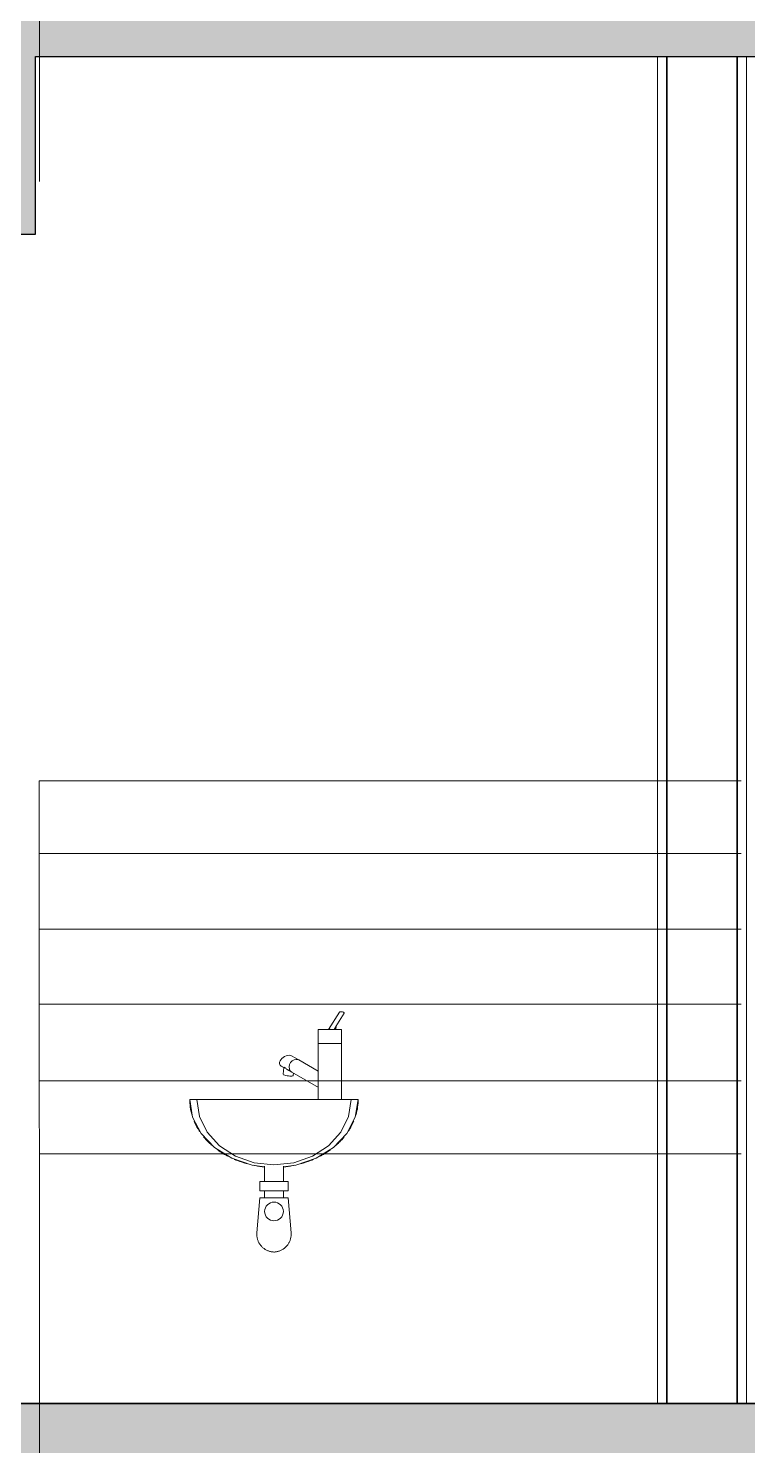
# Model space of a CAD drawing. Header units: millimetres. Extents: x 1373 to 40779, y 1939 to 6439.
# Drawn here: x 24312.8 to 24466.6, y 4466.8 to 4769.8 of the extents above; entities that cross this region are included whole.
import ezdxf

# ---------------------------------------------------------------- set-up
doc = ezdxf.new("R2010")
doc.units = ezdxf.units.MM
for name, color, linetype, lineweight in [('A-AREA-IDEN', 2, 'Continuous', 18), ('A-DETL', 6, 'Continuous', 30), ('A-DETL-GENF', 92, 'Continuous', 18), ('A-FLOR-FNSH', 192, 'Continuous', 35), ('A-WALL', 20, 'Continuous', 9), ('A-WALL-FNSH', 113, 'Continuous', 18), ('P-SANR-FIXT', 6, 'Continuous', 18), ('YAZI', 2, 'Continuous', 18)]:
    doc.layers.add(name, color=color, linetype=linetype, lineweight=lineweight)

# ---------------------------------------------------------------- blocks, each defined once
blk = doc.blocks.new('A$Cb0e8746a')
at = {"layer": 'YAZI', "linetype": 'Continuous', "lineweight": 0}
for p, q in [((0.02, 171.86), (150.05, 171.86)), ((0.02, 171.86), (0.09, 0)), ((150.05, 156.33), (0.02, 156.33)), ((150.05, 140.15), (0.02, 140.15)), ((150.05, 124.15), (0.02, 124.15)), ((150.05, 107.74), (0.02, 107.74)), ((150.05, 92.15), (0, 92.15))]:
    blk.add_line(p, q, dxfattribs=at)

msp = doc.modelspace()

# ---------------------------------------------------------------- hatches: boundary and pattern name
at = {"layer": 'A-DETL-GENF'}
h = msp.add_hatch(dxfattribs=at)
h.set_pattern_fill('ANSI33', color=153, style=0)
h.set_pattern_definition([(45, (-4726.611, 6394.9317), (-4.490128, 4.490128), []), (45, (-4722.121, 6394.9317), (-4.490128, 4.490128), [3.175, -1.5875])])
h.paths.add_polyline_path([(24984.31, 3275.76), (24984.31, 5063.76), (25234.31, 5063.76), (25234.31, 5025.76), (25259.31, 5025.76), (25259.31, 5063.76), (25834.6, 5063.76), (25834.6, 5025.76), (25859.6, 5025.76), (25859.6, 5063.76), (26040.63, 5063.76), (26040.63, 5075.76), (25234.31, 5075.76), (24984.31, 5075.76), (24984.31, 5240.76), (24744.31, 5240.76), (24744.31, 5075.76), (23644.59, 5075.76), (23644.59, 5063.76), (23774.59, 5063.76), (23774.59, 5025.76), (23799.59, 5025.76), (23799.59, 5063.76), (24289.31, 5063.76), (24289.31, 5025.76), (24314.31, 5025.76), (24314.31, 5063.76), (24744.31, 5063.76), (24744.31, 4775.76), (23674.32, 4775.76), (23674.32, 4763.76), (23774.59, 4763.76), (23774.59, 4725.76), (23799.59, 4725.76), (23799.59, 4763.76), (24289.31, 4763.76), (24289.31, 4725.76), (24314.31, 4725.76), (24314.31, 4763.76), (24744.31, 4763.76), (24744.31, 4475.76), (23674.32, 4475.76), (23674.32, 4463.76), (23774.59, 4463.76), (23774.59, 4425.76), (23799.59, 4425.76), (23799.59, 4463.76), (24289.31, 4463.76), (24289.31, 4425.76), (24314.31, 4425.76), (24314.31, 4463.76), (24744.31, 4463.76), (24744.31, 4175.76), (23674.32, 4175.76), (23674.32, 4163.76), (23774.59, 4163.76), (23774.59, 4125.76), (23799.59, 4125.76), (23799.59, 4163.76), (24289.31, 4163.76), (24289.31, 4125.76), (24314.31, 4125.76), (24314.31, 4163.76), (24744.31, 4163.76), (24744.31, 3875.76), (23674.32, 3875.76), (23674.32, 3863.76), (23774.59, 3863.76), (23774.59, 3825.76), (23799.59, 3825.76), (23799.59, 3863.76), (24289.31, 3863.76), (24289.31, 3825.76), (24314.31, 3825.76), (24314.31, 3863.76), (24744.31, 3863.76), (24744.31, 3575.76), (23774.59, 3575.76), (23774.59, 3545.76), (23474.27, 3545.76), (23474.28, 3275.76), (23474.28, 3245.76), (23774.59, 3245.76), (23774.59, 3215.76), (24744.31, 3215.76), (24744.31, 3085.76), (24984.31, 3085.76), (24984.31, 3215.76), (25859.6, 3215.76), (25909.6, 3215.76), (25909.6, 3275.76), (25859.6, 3275.76), (25859.6, 3575.76), (25835.46, 3575.76), (25234.31, 3575.76), (25234.31, 3525.76), (25259.31, 3525.76), (25259.31, 3563.76), (25835.46, 3563.76), (25835.46, 3275.76)])
h.paths.add_polyline_path([(24959.31, 3125.76), (24769.31, 3125.76), (24769.31, 3275.76), (24769.31, 5225.76), (24959.31, 5225.76), (24959.31, 4775.76), (24959.31, 3275.76)], flags=16)
h.paths.add_polyline_path([(24744.31, 3275.76), (23499.27, 3275.76), (23499.27, 3531.13), (23774.59, 3531.13), (23799.59, 3530.13), (23799.59, 3563.76), (24289.31, 3563.76), (24289.31, 3525.76), (24314.31, 3525.76), (24314.31, 3563.76), (24744.31, 3563.76)], flags=16)

# ---------------------------------------------------------------- linework, layer by layer
at = {"layer": 'A-DETL'}
for points in [[(23674.32, 4775.76), (23674.32, 4763.76), (23774.59, 4763.76), (23774.59, 4725.76), (23799.59, 4725.76), (23799.59, 4763.76), (24289.31, 4763.76), (24289.31, 4725.76), (24314.31, 4725.76), (24314.31, 4763.76), (24744.31, 4763.76)], [(24744.31, 4475.76), (23674.32, 4475.76)]]:
    msp.add_lwpolyline(points, dxfattribs=at)
at = {"layer": 'A-FLOR-FNSH', "color": 250}
msp.add_line((24744.31, 4475.76), (23674.32, 4475.76), dxfattribs=at)
at = {"layer": 'A-WALL', "lineweight": 35}
for p, q in [((24449.31, 4763.76), (24449.31, 4475.76)), ((24464.31, 4763.76), (24464.31, 4475.76))]:
    msp.add_line(p, q, dxfattribs=at)
at = {"layer": 'A-WALL-FNSH', "color": 7, "lineweight": 9}
for p, q in [((24447.31, 4763.76), (24447.31, 4475.76)), ((24466.31, 4475.76), (24466.31, 4763.76))]:
    msp.add_line(p, q, dxfattribs=at)
at = {"layer": 'P-SANR-FIXT', "color": 8}
for p, q in [((24379.29, 4559.44), (24376.98, 4555.76)), ((24378.54, 4556.36), (24380.32, 4559.21)), ((24379.31, 4559.47), (24379.29, 4559.44)), ((24379.36, 4559.49), (24379.31, 4559.47)), ((24379.42, 4559.51), (24379.36, 4559.49)), ((24379.5, 4559.52), (24379.42, 4559.51)), ((24379.59, 4559.53), (24379.5, 4559.52)), ((24379.68, 4559.52), (24379.59, 4559.53)), ((24379.78, 4559.51), (24379.68, 4559.52)), ((24379.89, 4559.49), (24379.78, 4559.51)), ((24379.99, 4559.47), (24379.89, 4559.49)), ((24380.08, 4559.44), (24379.99, 4559.47)), ((24380.16, 4559.4), (24380.08, 4559.44)), ((24380.23, 4559.36), (24380.16, 4559.4)), ((24380.28, 4559.32), (24380.23, 4559.36)), ((24380.32, 4559.29), (24380.28, 4559.32)), ((24380.3, 4559.18), (24380.32, 4559.21)), ((24380.33, 4559.25), (24380.32, 4559.29)), ((24380.32, 4559.21), (24380.33, 4559.25)), ((24374.75, 4555.76), (24374.75, 4552.76)), ((24375.05, 4555.76), (24374.75, 4555.76)), ((24379.75, 4555.76), (24375.05, 4555.76)), ((24378.15, 4555.76), (24378.57, 4556.42)), ((24378.54, 4555.76), (24378.57, 4556.42)), ((24379.75, 4552.76), (24379.75, 4555.76)), ((24374.75, 4552.76), (24375.05, 4552.76)), ((24374.75, 4552.76), (24374.75, 4540.76)), ((24375.05, 4552.76), (24374.75, 4552.76)), ((24375.05, 4552.76), (24379.75, 4552.76)), ((24379.75, 4552.76), (24375.05, 4552.76)), ((24379.75, 4540.76), (24379.75, 4552.76)), ((24366.52, 4548.74), (24366.49, 4548.48)), ((24366.49, 4548.48), (24366.53, 4548.25)), ((24366.62, 4549), (24366.52, 4548.74)), ((24366.53, 4548.25), (24366.65, 4548.06)), ((24366.79, 4549.27), (24366.62, 4549)), ((24366.67, 4548.04), (24366.82, 4547.92)), ((24367.01, 4549.53), (24366.79, 4549.27)), ((24367.28, 4549.76), (24367.01, 4549.53)), ((24367.59, 4549.95), (24367.28, 4549.76)), ((24367.91, 4550.09), (24367.59, 4549.95)), ((24368.24, 4550.18), (24367.91, 4550.09)), ((24368.55, 4550.21), (24368.24, 4550.18)), ((24368.83, 4550.18), (24368.55, 4550.21)), ((24369.06, 4550.09), (24368.83, 4550.18)), ((24370.62, 4549.21), (24369.07, 4550.09)), ((24374.75, 4546.84), (24370.62, 4549.21)), ((24366.82, 4547.92), (24367.51, 4547.52)), ((24366.82, 4547.92), (24367.06, 4547.83)), ((24367.42, 4547.63), (24367.24, 4546.19)), ((24368.31, 4547.07), (24369.13, 4546.6)), ((24369.13, 4546.6), (24374.81, 4543.36)), ((24369.43, 4545.91), (24369.49, 4546.4)), ((24348.81, 4540.76), (24347.31, 4540.76)), ((24347.92, 4537.01), (24347.31, 4540.76)), ((24348.81, 4540.76), (24349.37, 4537.14)), ((24381.81, 4540.76), (24348.81, 4540.76)), ((24381.24, 4537.14), (24381.81, 4540.76)), ((24383.31, 4540.76), (24381.81, 4540.76)), ((24383.31, 4540.76), (24382.69, 4537.01)), ((24349.72, 4533.51), (24347.92, 4537.01)), ((24349.37, 4537.14), (24351.02, 4533.76)), ((24379.6, 4533.76), (24381.24, 4537.14)), ((24382.69, 4537.01), (24380.9, 4533.51)), ((24352.58, 4530.51), (24349.72, 4533.51)), ((24351.02, 4533.76), (24353.64, 4530.86)), ((24376.97, 4530.86), (24379.6, 4533.76)), ((24380.9, 4533.51), (24378.04, 4530.51)), ((24356.31, 4528.2), (24352.58, 4530.51)), ((24353.64, 4530.86), (24357.06, 4528.64)), ((24373.56, 4528.64), (24376.97, 4530.86)), ((24378.04, 4530.51), (24374.31, 4528.2)), ((24360.65, 4526.75), (24356.31, 4528.2)), ((24357.06, 4528.64), (24361.04, 4527.24)), ((24361.04, 4527.24), (24365.31, 4526.76)), ((24365.31, 4526.76), (24369.58, 4527.24)), ((24369.58, 4527.24), (24373.56, 4528.64)), ((24374.31, 4528.2), (24369.97, 4526.75)), ((24363.29, 4526.35), (24360.65, 4526.75)), ((24363.31, 4526.51), (24363.31, 4523.26)), ((24367.31, 4523.26), (24367.31, 4526.51)), ((24369.97, 4526.75), (24367.33, 4526.35)), ((24362.31, 4523.26), (24362.31, 4521.26)), ((24368.31, 4523.26), (24362.31, 4523.26)), ((24368.31, 4521.26), (24362.31, 4521.26)), ((24363.31, 4521.26), (24363.31, 4519.76)), ((24367.31, 4519.76), (24367.31, 4521.26)), ((24368.31, 4521.26), (24368.31, 4523.26)), ((24362.31, 4519.76), (24361.65, 4512.29)), ((24368.31, 4519.76), (24362.31, 4519.76)), ((24368.96, 4512.29), (24368.31, 4519.76)), ((24361.64, 4512.06), (24361.65, 4512.21)), ((24361.64, 4511.9), (24361.64, 4512.06)), ((24361.64, 4511.75), (24361.64, 4511.9)), ((24361.66, 4511.6), (24361.64, 4511.75)), ((24361.65, 4512.21), (24361.65, 4512.29)), ((24368.97, 4511.68), (24368.95, 4511.53)), ((24368.96, 4512.29), (24368.97, 4512.14)), ((24368.97, 4512.14), (24368.98, 4511.98)), ((24368.98, 4511.98), (24368.97, 4511.83)), ((24368.97, 4511.83), (24368.97, 4511.68)), ((24361.67, 4511.45), (24361.66, 4511.6)), ((24361.7, 4511.3), (24361.67, 4511.45)), ((24361.73, 4511.15), (24361.7, 4511.3)), ((24361.76, 4511), (24361.73, 4511.15)), ((24361.8, 4510.85), (24361.76, 4511)), ((24361.85, 4510.71), (24361.8, 4510.85)), ((24361.9, 4510.57), (24361.85, 4510.71)), ((24361.96, 4510.42), (24361.9, 4510.57)), ((24362.02, 4510.29), (24361.96, 4510.42)), ((24362.09, 4510.15), (24362.02, 4510.29)), ((24362.17, 4510.02), (24362.09, 4510.15)), ((24362.25, 4509.89), (24362.17, 4510.02)), ((24362.33, 4509.76), (24362.25, 4509.89)), ((24362.42, 4509.64), (24362.33, 4509.76)), ((24362.52, 4509.52), (24362.42, 4509.64)), ((24362.62, 4509.41), (24362.52, 4509.52)), ((24362.72, 4509.29), (24362.62, 4509.41)), ((24362.83, 4509.19), (24362.72, 4509.29)), ((24362.94, 4509.08), (24362.83, 4509.19)), ((24363.06, 4508.99), (24362.94, 4509.08)), ((24363.18, 4508.89), (24363.06, 4508.99)), ((24363.31, 4508.81), (24363.18, 4508.89)), ((24363.43, 4508.72), (24363.31, 4508.81)), ((24363.56, 4508.64), (24363.43, 4508.72)), ((24363.7, 4508.57), (24363.56, 4508.64)), ((24367.12, 4508.68), (24366.99, 4508.61)), ((24367.25, 4508.76), (24367.12, 4508.68)), ((24367.37, 4508.85), (24367.25, 4508.76)), ((24367.5, 4508.94), (24367.37, 4508.85)), ((24367.61, 4509.04), (24367.5, 4508.94)), ((24367.73, 4509.14), (24367.61, 4509.04)), ((24367.84, 4509.24), (24367.73, 4509.14)), ((24367.95, 4509.35), (24367.84, 4509.24)), ((24368.05, 4509.46), (24367.95, 4509.35)), ((24368.15, 4509.58), (24368.05, 4509.46)), ((24368.24, 4509.7), (24368.15, 4509.58)), ((24368.33, 4509.83), (24368.24, 4509.7)), ((24368.41, 4509.96), (24368.33, 4509.83)), ((24368.49, 4510.09), (24368.41, 4509.96)), ((24368.56, 4510.22), (24368.49, 4510.09)), ((24368.62, 4510.36), (24368.56, 4510.22)), ((24368.69, 4510.5), (24368.62, 4510.36)), ((24368.74, 4510.64), (24368.69, 4510.5)), ((24368.79, 4510.78), (24368.74, 4510.64)), ((24368.83, 4510.93), (24368.79, 4510.78)), ((24368.87, 4511.08), (24368.83, 4510.93)), ((24368.9, 4511.23), (24368.87, 4511.08)), ((24368.93, 4511.38), (24368.9, 4511.23)), ((24368.95, 4511.53), (24368.93, 4511.38)), ((24363.84, 4508.5), (24363.7, 4508.57)), ((24363.97, 4508.44), (24363.84, 4508.5)), ((24364.12, 4508.39), (24363.97, 4508.44)), ((24364.26, 4508.34), (24364.12, 4508.39)), ((24364.41, 4508.29), (24364.26, 4508.34)), ((24364.55, 4508.25), (24364.41, 4508.29)), ((24364.7, 4508.22), (24364.55, 4508.25)), ((24364.85, 4508.19), (24364.7, 4508.22)), ((24365, 4508.17), (24364.85, 4508.19)), ((24365.16, 4508.16), (24365, 4508.17)), ((24365.31, 4508.15), (24365.16, 4508.16)), ((24365.39, 4508.15), (24365.31, 4508.15)), ((24365.54, 4508.16), (24365.39, 4508.15)), ((24365.69, 4508.18), (24365.54, 4508.16)), ((24365.84, 4508.21), (24365.69, 4508.18)), ((24365.99, 4508.24), (24365.84, 4508.21)), ((24366.14, 4508.27), (24365.99, 4508.24)), ((24366.28, 4508.31), (24366.14, 4508.27)), ((24366.43, 4508.36), (24366.28, 4508.31)), ((24366.57, 4508.41), (24366.43, 4508.36)), ((24366.71, 4508.47), (24366.57, 4508.41)), ((24366.85, 4508.54), (24366.71, 4508.47)), ((24366.99, 4508.61), (24366.85, 4508.54))]:
    msp.add_line(p, q, dxfattribs=at)
for start, end in [(0, 180), (180, 0)]:
    msp.add_arc((24365.31, 4516.83), 2, start, end, dxfattribs=at)
for centre, major_axis, ratio, start_param, end_param in [((24377.31, 4555.35), (-0.424, 0.266), 0.866706, 5.338661, 5.782139), ((24377.31, 4555.35), (-0.424, 0.266), 0.866706, 4.895183, 5.338661), ((24369.87, 4547.9), (0.74, 1.3), 0.852862, 0.453006, 3.141593), ((24369.87, 4547.9), (0.74, 1.3), 0.852862, 0.453006, 3.141593), ((24369.87, 4547.9), (0.74, 1.3), 0.852862, 6.212592, 6.736191), ((24369.87, 4547.9), (0.74, 1.3), 0.852862, 6.212592, 6.736191), ((24368.33, 4546.05), (-1.09, 0.14), 0.228524, 0.093295, 0.878693), ((24368.33, 4546.05), (-1.09, 0.14), 0.228524, 0.878693, 2.973089), ((24368.33, 4546.05), (-1.09, 0.14), 0.228524, 3.141593, 3.234888)]:
    msp.add_ellipse(centre, major_axis=major_axis, ratio=ratio, start_param=start_param, end_param=end_param, dxfattribs=at)
for points, knots in [([(24367.44, 4547.64), (24367.44, 4547.65), (24367.45, 4547.65), (24367.47, 4547.65), (24367.5, 4547.64), (24367.53, 4547.63), (24367.57, 4547.61), (24367.65, 4547.55), (24367.74, 4547.49), (24367.8, 4547.43)], [0.625, 0.625, 0.625, 0.625, 0.65625, 0.6875, 0.75, 0.78125, 0.8125, 0.875, 1, 1, 1, 1]), ([(24367.8, 4547.43), (24367.86, 4547.38), (24367.99, 4547.28), (24368.2, 4547.13), (24368.36, 4547.04), (24368.44, 4547), (24368.46, 4546.99)], [0, 0, 0, 0, 0.2, 0.4, 0.55, 0.6, 0.6, 0.6, 0.6]), ([(24347.31, 4540.76), (24347.31, 4539.67), (24347.47, 4538.49), (24347.81, 4537.34), (24347.84, 4537.24)], [-1, -1, -1, -1, -0.92857143, -0.92203228, -0.92203228, -0.92203228, -0.92203228]), ([(24382.77, 4537.24), (24382.8, 4537.34), (24383.14, 4538.49), (24383.31, 4539.67), (24383.31, 4540.76)], [-0.07796772, -0.07796772, -0.07796772, -0.07796772, -0.07142857, 0, 0, 0, 0]), ([(24348.24, 4536.14), (24348.48, 4535.57), (24348.86, 4534.82), (24349.31, 4534.11), (24349.43, 4533.93)], [-0.89686244, -0.89686244, -0.89686244, -0.89686244, -0.85714286, -0.84384726, -0.84384726, -0.84384726, -0.84384726]), ([(24381.18, 4533.93), (24381.3, 4534.11), (24381.75, 4534.82), (24382.13, 4535.57), (24382.37, 4536.14)], [-0.15615274, -0.15615274, -0.15615274, -0.15615274, -0.14285714, -0.10313756, -0.10313756, -0.10313756, -0.10313756]), ([(24350.28, 4532.77), (24350.58, 4532.41), (24351.12, 4531.81), (24351.73, 4531.24), (24351.98, 4531.01)], [-0.81434575, -0.81434575, -0.81434575, -0.81434575, -0.78571429, -0.76523459, -0.76523459, -0.76523459, -0.76523459]), ([(24353.15, 4530.07), (24353.45, 4529.84), (24354.17, 4529.35), (24354.94, 4528.9), (24355.39, 4528.66)], [-0.73604122, -0.73604122, -0.73604122, -0.73604122, -0.71428571, -0.68565425, -0.68565425, -0.68565425, -0.68565425]), ([(24375.22, 4528.66), (24375.67, 4528.9), (24376.42, 4529.33), (24377.13, 4529.82), (24377.41, 4530.03)], [-0.31434575, -0.31434575, -0.31434575, -0.31434575, -0.28571429, -0.26523459, -0.26523459, -0.26523459, -0.26523459]), ([(24378.63, 4531.01), (24378.89, 4531.24), (24379.49, 4531.81), (24380.03, 4532.41), (24380.33, 4532.77)], [-0.23476541, -0.23476541, -0.23476541, -0.23476541, -0.21428571, -0.18565425, -0.18565425, -0.18565425, -0.18565425]), ([(24356.83, 4527.97), (24357.05, 4527.87), (24357.94, 4527.51), (24358.87, 4527.21), (24359.58, 4527.01)], [-0.65615274, -0.65615274, -0.65615274, -0.65615274, -0.64285714, -0.60313756, -0.60313756, -0.60313756, -0.60313756]), ([(24371.04, 4527.01), (24371.75, 4527.21), (24372.68, 4527.51), (24373.57, 4527.87), (24373.79, 4527.97)], [-0.39686244, -0.39686244, -0.39686244, -0.39686244, -0.35714286, -0.34384726, -0.34384726, -0.34384726, -0.34384726]), ([(24360.94, 4526.69), (24361.06, 4526.67), (24361.84, 4526.52), (24362.62, 4526.41), (24363.29, 4526.35)], [-0.57796772, -0.57796772, -0.57796772, -0.57796772, -0.57142857, -0.53566634, -0.53566634, -0.53566634, -0.53566634]), ([(24367.32, 4526.35), (24367.99, 4526.41), (24368.78, 4526.52), (24369.55, 4526.67), (24369.67, 4526.69)], [-0.46433366, -0.46433366, -0.46433366, -0.46433366, -0.42857143, -0.42203228, -0.42203228, -0.42203228, -0.42203228])]:
    msp.add_open_spline(points, degree=3, knots=knots, dxfattribs=at)

# ---------------------------------------------------------------- block references
at = {"layer": 'A-AREA-IDEN'}
for p in [(24315.12, 4737), (24315.12, 4437)]:
    msp.add_blockref('A$Cb0e8746a', p, dxfattribs=at)

doc.saveas('drawing.dxf')
